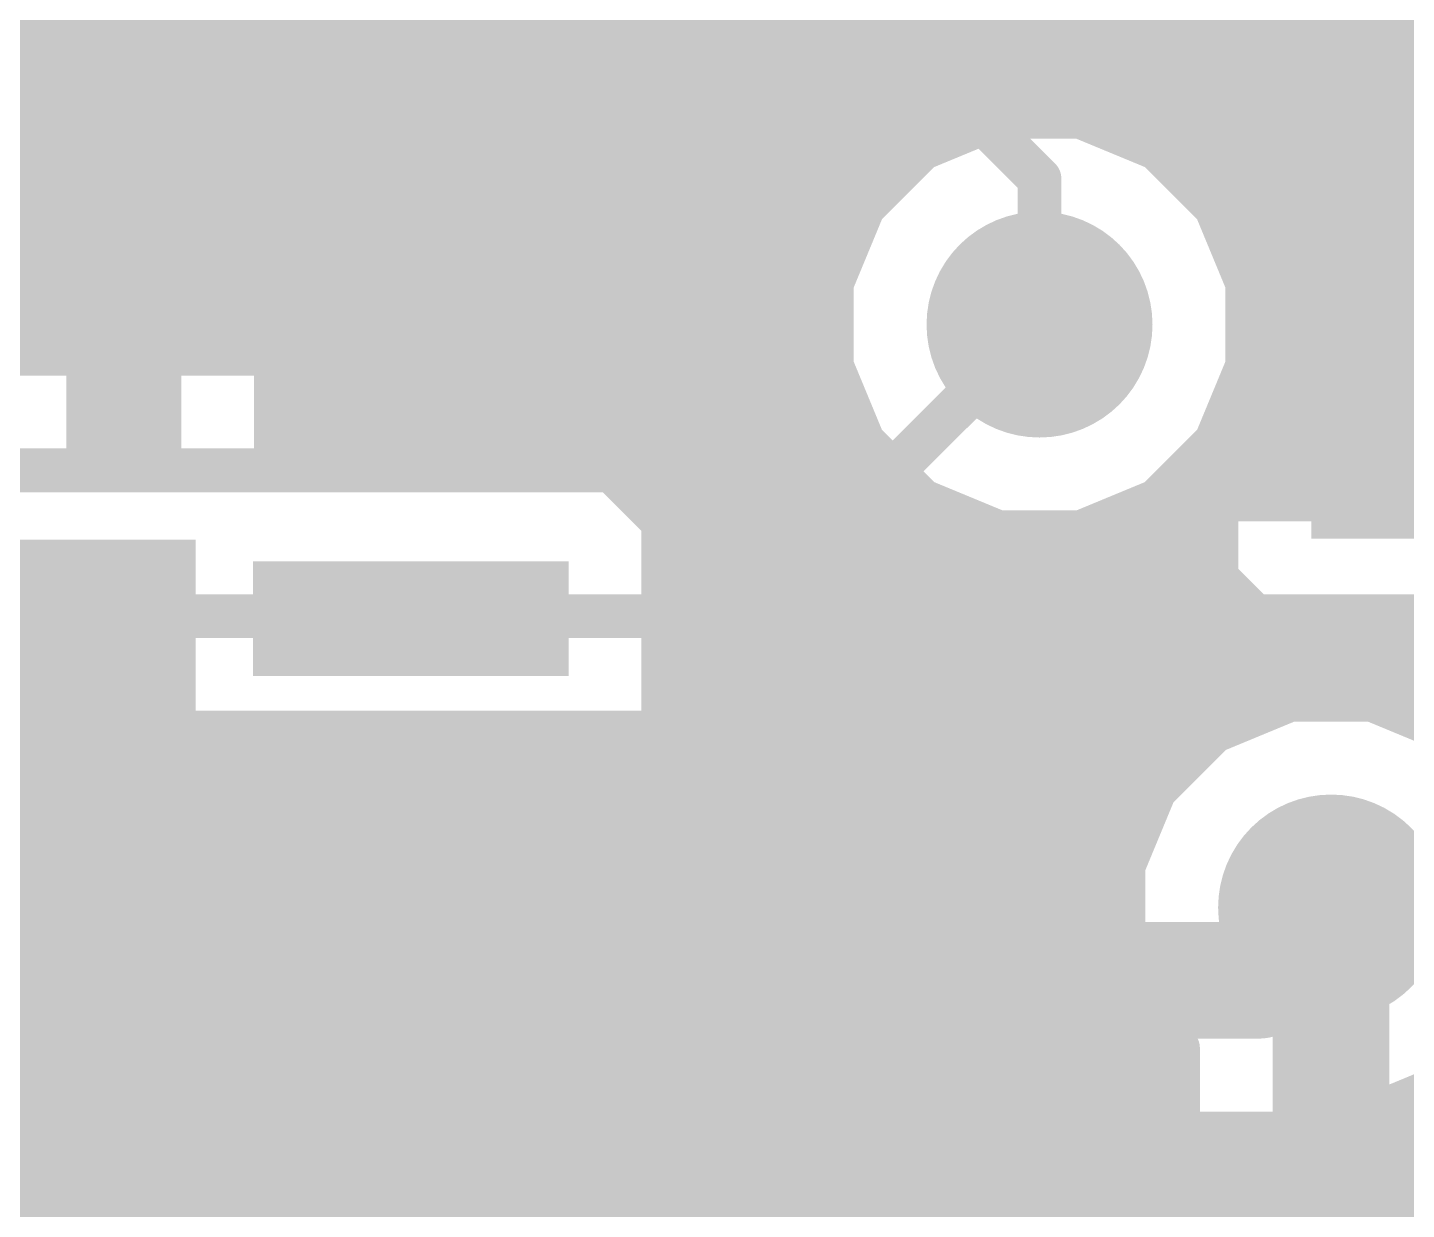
# Model space of a CAD drawing. Extents: x -0.2 to 60.5, y -0.2 to 25.7.
# Drawn here: x 17.81 to 22.614, y 5.043 to 9.163 of the extents above; entities that cross this region are included whole.
import ezdxf

# ---------------------------------------------------------------- set-up
doc = ezdxf.new("R2010")
doc.units = 0
for name, color, linetype in [('1', 22, 'CONTINUOUS'), ('16', 175, 'CONTINUOUS'), ('18', 82, 'CONTINUOUS'), ('25', 253, 'CONTINUOUS')]:
    doc.layers.add(name, color=color, linetype=linetype)

# ---------------------------------------------------------------- blocks, each defined once
blk = doc.blocks.new('RECT')
blk.add_solid([(-0.5, -0.5), (0.5, -0.5), (-0.5, 0.5), (0.5, 0.5)])
blk = doc.blocks.new('ROUNDV')
at = {"const_width": 0.5}
blk.add_lwpolyline([(0, -0.25, 1), (0, 0.25, 1), (0, -0.25)], format="xyb", dxfattribs=at)

msp = doc.modelspace()

# ---------------------------------------------------------------- linework, layer by layer
at = {"layer": '1'}
for points, const_width in [([(17.518, 8.89), (18.026, 9.398)], 0.1524), ([(22.352, 9.398), (22.733, 9.017)], 0.1524), ([(18.284, 8.89), (18.03, 8.636)], 0.1524), ([(21.082, 8.89), (18.284, 8.89)], 0.1524), ([(21.336, 8.636), (21.082, 8.89)], 0.1524), ([(18.03, 8.636), (18.03, 8.21)], 0.1524), ([(21.336, 8.128), (21.336, 8.636)], 0.1524), ([(18.6752, 7.6332), (18.6752, 8.4836)], 0.1524), ([(18.6752, 8.4836), (20.6998, 8.4836)], 0.1524), ([(20.6998, 8.4836), (20.6121, 8.272)], 0.1524), ([(18.6752, 8.382), (20.6577, 8.382)], 0.1524), ([(20.6121, 8.272), (20.6121, 7.984)], 0.1524), ([(18.03, 8.21), (18.145, 8.128)], 0.1524), ([(18.6752, 8.2296), (20.6121, 8.2296)], 0.1524), ([(18.6752, 8.0772), (20.6121, 8.0772)], 0.1524), ([(20.6121, 7.984), (20.7223, 7.7179)], 0.1524), ([(18.6752, 7.9248), (20.6366, 7.9248)], 0.1524), ([(18.6752, 7.7724), (20.6997, 7.7724)], 0.1524), ([(20.7223, 7.7179), (20.9259, 7.5143)], 0.1524), ([(21.7461, 7.5143), (21.9497, 7.7179)], 0.1524), ([(21.9497, 7.7179), (21.9528, 7.7255)], 0.1524), ([(21.9528, 7.7255), (21.9528, 7.2452)], 0.1524), ([(19.8318, 7.6332), (18.6752, 7.6332)], 0.1524), ([(20.0252, 7.4398), (19.8318, 7.6332)], 0.1524), ([(19.845, 7.62), (20.8203, 7.62)], 0.1524), ([(21.8517, 7.62), (21.9528, 7.62)], 0.1524), ([(19.9974, 7.4676), (21.0387, 7.4676)], 0.1524), ([(20.9259, 7.5143), (21.192, 7.4041)], 0.1524), ([(21.48, 7.4041), (21.7461, 7.5143)], 0.1524), ([(21.6333, 7.4676), (21.9528, 7.4676)], 0.1524), ([(20.0252, 6.3549), (20.0252, 7.4398)], 0.1524), ([(21.192, 7.4041), (21.48, 7.4041)], 0.1524), ([(20.0252, 7.3152), (21.9528, 7.3152)], 0.1524), ([(21.9528, 7.2452), (22.1462, 7.0518)], 0.1524), ([(20.0252, 7.1628), (22.0352, 7.1628)], 0.1524), ([(22.1462, 7.0518), (23.3198, 7.0518)], 0.1524), ([(20.0252, 7.0104), (26.8478, 7.0104)], 0.1524), ([(20.0252, 6.858), (26.8478, 6.858)], 0.1524), ([(22.208, 6.8199), (21.9419, 6.7097)], 0.1524), ([(22.496, 6.8199), (22.208, 6.8199)], 0.1524), ([(22.7621, 6.7097), (22.496, 6.8199)], 0.1524), ([(20.0252, 6.7056), (21.9379, 6.7056)], 0.1524), ([(21.9419, 6.7097), (21.7383, 6.5061)], 0.1524), ([(20.0252, 6.5532), (21.7855, 6.5532)], 0.1524), ([(21.7383, 6.5061), (21.6842, 6.3754)], 0.1524), ([(20.0252, 6.4008), (21.6947, 6.4008)], 0.1524), ([(20.7925, 6.3708), (20.0252, 6.3549)], 0.1524), ([(20.7971, 6.3754), (20.7925, 6.3708)], 0.1524), ([(21.0125, 6.3754), (20.7971, 6.3754)], 0.1524), ([(21.2278, 6.3799), (21.0125, 6.3754)], 0.1524), ([(21.2325, 6.3754), (21.2278, 6.3799)], 0.1524), ([(21.6842, 6.3754), (21.2325, 6.3754)], 0.1524), ([(22.352, 6.096), (22.098, 5.842)], 0.4064), ([(22.352, 6.096), (23.368, 6.096)], 0.4064), ([(21.018, 5.842), (19.14, 5.803)], 0.4064), ([(22.098, 5.842), (21.018, 5.842)], 0.4064), ([(22.496, 5.3721), (22.7621, 5.4823)], 0.1524), ([(22.3189, 5.3086), (22.3824, 5.3721)], 0.1524), ([(22.3824, 5.3721), (22.496, 5.3721)], 0.1524), ([(20.0202, 5.2878), (21.0235, 5.3086)], 0.1524), ([(21.0235, 5.3086), (22.3189, 5.3086)], 0.1524), ([(22.3443, 5.334), (23.513, 5.334)], 0.1524), ([(20.0202, 5.1768), (20.0202, 5.2878)], 0.1524), ([(19.1638, 5.1292), (19.1638, 5.1768)], 0.1524), ([(19.1638, 5.1768), (20.0202, 5.1768)], 0.1524), ([(20.0202, 5.1816), (23.3606, 5.1816)], 0.1524), ([(19.1162, 4.6228), (19.1162, 5.1292)], 0.1524), ([(19.1162, 5.1292), (19.1638, 5.1292)], 0.1524), ([(19.1638, 5.1292), (19.1638, 4.6228)], 0.1524), ([(20.0202, 5.1292), (19.1638, 5.1292)], 0.1524), ([(20.0202, 4.9095), (20.0202, 5.1292)], 0.1524), ([(19.1162, 5.0292), (19.1638, 5.0292)], 0.1524), ([(20.0202, 5.0292), (23.3498, 5.0292)], 0.1524)]:
    msp.add_lwpolyline(points, dxfattribs=dict(at, const_width=const_width))
for points, const_width in [([(18.284, 8.9281, 1), (18.284, 8.8519)], 0.0762), ([(18.3109, 8.8631, 1), (18.2571, 8.9169)], 0.0762), ([(21.1089, 8.9169, 1), (21.0551, 8.8631)], 0.0762), ([(21.082, 8.8519, 1), (21.082, 8.9281)], 0.0762), ([(18.0681, 8.636, 1), (17.9919, 8.636)], 0.0762), ([(18.0031, 8.6629, 1), (18.0569, 8.6091)], 0.0762), ([(21.3741, 8.636, 1), (21.2979, 8.636)], 0.0762), ([(21.3091, 8.6091, 1), (21.3629, 8.6629)], 0.0762), ([(18.7133, 8.4836, 1), (18.6371, 8.4836)], 0.0762), ([(18.6752, 8.5217, 1), (18.6752, 8.4455)], 0.0762), ([(20.735, 8.469, 1), (20.6646, 8.4982)], 0.0762), ([(20.6998, 8.4455, 1), (20.6998, 8.5217)], 0.0762), ([(18.6752, 8.4201, 1), (18.6752, 8.3439)], 0.0762), ([(20.6577, 8.3439, 1), (20.6577, 8.4201)], 0.0762), ([(20.6502, 8.272, 1), (20.574, 8.272)], 0.0762), ([(20.5769, 8.2866, 1), (20.6473, 8.2574)], 0.0762), ([(18.0521, 8.241, 1), (18.0079, 8.179)], 0.0762), ([(18.6752, 8.2677, 1), (18.6752, 8.1915)], 0.0762), ([(20.6121, 8.1915, 1), (20.6121, 8.2677)], 0.0762), ([(17.9919, 8.21, 1), (18.0681, 8.21)], 0.0762), ([(18.1229, 8.097, 1), (18.1671, 8.159)], 0.0762), ([(18.6752, 8.1153, 1), (18.6752, 8.0391)], 0.0762), ([(20.6121, 8.0391, 1), (20.6121, 8.1153)], 0.0762), ([(21.2979, 8.128, 1), (21.3741, 8.128)], 0.0762), ([(20.6473, 7.9986, 1), (20.5769, 7.9694)], 0.0762), ([(18.6752, 7.9629, 1), (18.6752, 7.8867)], 0.0762), ([(20.574, 7.984, 1), (20.6502, 7.984)], 0.0762), ([(20.6366, 7.8867, 1), (20.6366, 7.9629)], 0.0762), ([(18.6752, 7.8105, 1), (18.6752, 7.7343)], 0.0762), ([(20.6997, 7.7343, 1), (20.6997, 7.8105)], 0.0762), ([(20.7492, 7.7449, 1), (20.6954, 7.691)], 0.0762), ([(21.9909, 7.7255, 1), (21.9147, 7.7255)], 0.0762), ([(21.988, 7.7109, 1), (21.9176, 7.74)], 0.0762), ([(21.9766, 7.691, 1), (21.9227, 7.7449)], 0.0762), ([(20.6871, 7.7034, 1), (20.7575, 7.7325)], 0.0762), ([(21.9145, 7.7325, 1), (21.9849, 7.7034)], 0.0762), ([(18.6752, 7.6713, 1), (18.6752, 7.5951)], 0.0762), ([(19.8587, 7.6601, 1), (19.8048, 7.6063)], 0.0762), ([(19.845, 7.6581, 1), (19.845, 7.5819)], 0.0762), ([(19.8318, 7.5951, 1), (19.8318, 7.6713)], 0.0762), ([(20.8203, 7.5819, 1), (20.8203, 7.6581)], 0.0762), ([(21.8517, 7.6581, 1), (21.8517, 7.5819)], 0.0762), ([(21.9528, 7.5819, 1), (21.9528, 7.6581)], 0.0762), ([(18.6371, 7.6332, 1), (18.7133, 7.6332)], 0.0762), ([(19.9974, 7.5057, 1), (19.9974, 7.4295)], 0.0762), ([(20.9405, 7.5495, 1), (20.9114, 7.4791)], 0.0762), ([(20.899, 7.4874, 1), (20.9529, 7.5412)], 0.0762), ([(21.0387, 7.4295, 1), (21.0387, 7.5057)], 0.0762), ([(21.6333, 7.5057, 1), (21.6333, 7.4295)], 0.0762), ([(21.7191, 7.5412, 1), (21.773, 7.4874)], 0.0762), ([(21.7606, 7.4791, 1), (21.7315, 7.5495)], 0.0762), ([(21.9528, 7.4295, 1), (21.9528, 7.5057)], 0.0762), ([(20.0633, 7.4398, 1), (19.9871, 7.4398)], 0.0762), ([(19.9983, 7.4128, 1), (20.0521, 7.4667)], 0.0762), ([(21.192, 7.4422, 1), (21.192, 7.366)], 0.0762), ([(21.1774, 7.3689, 1), (21.2066, 7.4393)], 0.0762), ([(21.4654, 7.4393, 1), (21.4946, 7.3689)], 0.0762), ([(21.48, 7.366, 1), (21.48, 7.4422)], 0.0762), ([(20.0252, 7.3533, 1), (20.0252, 7.2771)], 0.0762), ([(21.9528, 7.2771, 1), (21.9528, 7.3533)], 0.0762), ([(21.9797, 7.2722, 1), (21.9259, 7.2183)], 0.0762), ([(21.9147, 7.2452, 1), (21.9909, 7.2452)], 0.0762), ([(20.0252, 7.2009, 1), (20.0252, 7.1247)], 0.0762), ([(22.0352, 7.1247, 1), (22.0352, 7.2009)], 0.0762), ([(22.1462, 7.0899, 1), (22.1462, 7.0137)], 0.0762), ([(22.1193, 7.0249, 1), (22.1732, 7.0787)], 0.0762), ([(20.0252, 7.0485, 1), (20.0252, 6.9723)], 0.0762), ([(20.0252, 6.8961, 1), (20.0252, 6.8199)], 0.0762), ([(22.208, 6.858, 1), (22.208, 6.7818)], 0.0762), ([(22.2226, 6.7847, 1), (22.1934, 6.8551)], 0.0762), ([(22.5106, 6.8551, 1), (22.4814, 6.7847)], 0.0762), ([(22.496, 6.7818, 1), (22.496, 6.858)], 0.0762), ([(20.0252, 6.7437, 1), (20.0252, 6.6675)], 0.0762), ([(21.9274, 6.7449, 1), (21.9565, 6.6745)], 0.0762), ([(21.9689, 6.6827, 1), (21.915, 6.7366)], 0.0762), ([(21.9379, 6.6675, 1), (21.9379, 6.7437)], 0.0762), ([(20.0252, 6.5913, 1), (20.0252, 6.5151)], 0.0762), ([(21.7855, 6.5151, 1), (21.7855, 6.5913)], 0.0762), ([(21.7114, 6.533, 1), (21.7652, 6.4791)], 0.0762), ([(21.7735, 6.4915, 1), (21.7031, 6.5206)], 0.0762), ([(20.0252, 6.4389, 1), (20.0252, 6.3627)], 0.0762), ([(20.7971, 6.4135, 1), (20.7971, 6.3373)], 0.0762), ([(20.824, 6.3485, 1), (20.7701, 6.4023)], 0.0762), ([(20.7933, 6.3327, 1), (20.7917, 6.4089)], 0.0762), ([(21.0117, 6.4135, 1), (21.0133, 6.3373)], 0.0762), ([(21.0125, 6.3373, 1), (21.0125, 6.4135)], 0.0762), ([(21.2542, 6.4074, 1), (21.2014, 6.3524)], 0.0762), ([(21.2325, 6.4135, 1), (21.2325, 6.3373)], 0.0762), ([(21.2061, 6.3479, 1), (21.2589, 6.4029)], 0.0762), ([(21.2286, 6.3418, 1), (21.227, 6.418)], 0.0762), ([(21.6842, 6.3373, 1), (21.6842, 6.4135)], 0.0762), ([(21.6947, 6.3627, 1), (21.6947, 6.4389)], 0.0762), ([(20.0244, 6.393, 1), (20.026, 6.3168)], 0.0762), ([(19.9871, 6.3549, 1), (20.0633, 6.3549)], 0.0762), ([(20.7655, 6.3978, 1), (20.8194, 6.3439)], 0.0762), ([(21.649, 6.39, 1), (21.7194, 6.3608)], 0.0762), ([(22.352, 6.1976, 1), (22.352, 5.9944)], 0.2032), ([(22.4238, 6.0242, 1), (22.2802, 6.1678)], 0.2032), ([(19.1379, 5.9046, 1), (19.1421, 5.7014)], 0.2032), ([(21.018, 5.9436, 1), (21.018, 5.7404)], 0.2032), ([(21.0201, 5.7404, 1), (21.0159, 5.9436)], 0.2032), ([(22.0262, 5.9138, 1), (22.1698, 5.7702)], 0.2032), ([(22.098, 5.7404, 1), (22.098, 5.9436)], 0.2032), ([(22.3824, 5.4102, 1), (22.3824, 5.334)], 0.0762), ([(22.4094, 5.3452, 1), (22.3555, 5.399)], 0.0762), ([(22.4814, 5.4073, 1), (22.5106, 5.3369)], 0.0762), ([(22.496, 5.334, 1), (22.496, 5.4102)], 0.0762), ([(21.0235, 5.3467, 1), (21.0235, 5.2705)], 0.0762), ([(21.0243, 5.2705, 1), (21.0227, 5.3467)], 0.0762), ([(22.3443, 5.3721, 1), (22.3443, 5.2959)], 0.0762), ([(22.3189, 5.2705, 1), (22.3189, 5.3467)], 0.0762), ([(20.0583, 5.2878, 1), (19.9821, 5.2878)], 0.0762), ([(20.0194, 5.3259, 1), (20.021, 5.2497)], 0.0762), ([(22.292, 5.3355, 1), (22.3459, 5.2817)], 0.0762), ([(19.2019, 5.1768, 1), (19.1257, 5.1768)], 0.0762), ([(19.1638, 5.2149, 1), (19.1638, 5.1387)], 0.0762), ([(20.0202, 5.2197, 1), (20.0202, 5.1435)], 0.0762), ([(20.0202, 5.1387, 1), (20.0202, 5.2149)], 0.0762), ([(19.1543, 5.1292, 1), (19.0781, 5.1292)], 0.0762), ([(19.1162, 5.1673, 1), (19.1162, 5.0911)], 0.0762), ([(19.2019, 5.1292, 1), (19.1257, 5.1292)], 0.0762), ([(19.1638, 5.1673, 1), (19.1638, 5.0911)], 0.0762), ([(19.1638, 5.0911, 1), (19.1638, 5.1673)], 0.0762), ([(19.9821, 5.1768, 1), (20.0583, 5.1768)], 0.0762), ([(20.0583, 5.1292, 1), (19.9821, 5.1292)], 0.0762), ([(20.0202, 5.0911, 1), (20.0202, 5.1673)], 0.0762), ([(19.1257, 5.1292, 1), (19.2019, 5.1292)], 0.0762), ([(19.1162, 5.0673, 1), (19.1162, 4.9911)], 0.0762), ([(19.1638, 4.9911, 1), (19.1638, 5.0673)], 0.0762), ([(20.0202, 5.0673, 1), (20.0202, 4.9911)], 0.0762)]:
    msp.add_lwpolyline(points, format="xyb", dxfattribs=dict(at, const_width=const_width))
at = {"layer": '16'}
for points, const_width in [([(17.2757, 9.144), (33.2486, 9.144)], 0.1524), ([(17.0573, 8.9916), (33.2486, 8.9916)], 0.1524), ([(1.0414, 8.8392), (21.1614, 8.8392)], 0.1524), ([(21.192, 8.8519), (20.9259, 8.7417)], 0.1524), ([(21.48, 8.8519), (21.192, 8.8519)], 0.1524), ([(21.7461, 8.7417), (21.48, 8.8519)], 0.1524), ([(21.5106, 8.8392), (33.2486, 8.8392)], 0.1524), ([(20.9259, 8.7417), (20.7223, 8.5381)], 0.1524), ([(21.9497, 8.5381), (21.7461, 8.7417)], 0.1524), ([(13.4138, 8.6868), (20.8711, 8.6868)], 0.1524), ([(21.8009, 8.6868), (33.2486, 8.6868)], 0.1524), ([(13.5662, 8.5344), (20.7208, 8.5344)], 0.1524), ([(20.7223, 8.5381), (20.6121, 8.272)], 0.1524), ([(22.0599, 8.272), (21.9497, 8.5381)], 0.1524), ([(21.9512, 8.5344), (24.0867, 8.5344)], 0.1524), ([(13.7186, 8.382), (20.6577, 8.382)], 0.1524), ([(22.0143, 8.382), (23.8683, 8.382)], 0.1524), ([(20.6121, 8.272), (20.6121, 8.0264)], 0.1524), ([(22.0599, 7.984), (22.0599, 8.272)], 0.1524), ([(13.871, 8.2296), (20.6121, 8.2296)], 0.1524), ([(22.0599, 8.2296), (23.7478, 8.2296)], 0.1524), ([(20.828, 7.62), (21.336, 8.128)], 0.1524), ([(14.0234, 8.0772), (20.6121, 8.0772)], 0.1524), ([(22.0599, 8.0772), (23.6846, 8.0772)], 0.1524), ([(20.6121, 8.0264), (14.0335, 8.0264)], 0.1524), ([(21.9497, 7.7179), (22.0599, 7.984)], 0.1524), ([(22.0354, 7.9248), (23.6601, 7.9248)], 0.1524), ([(21.9722, 7.7724), (23.6601, 7.7724)], 0.1524), ([(21.7501, 7.5184), (21.9497, 7.7179)], 0.1524), ([(12.954, 7.62), (20.828, 7.62)], 0.1524), ([(21.8517, 7.62), (23.5553, 7.62)], 0.1524), ([(23.4537, 7.5184), (21.7501, 7.5184)], 0.1524), ([(17.272, 7.112), (23.622, 7.112)], 0.1524), ([(17.4265, 6.7056), (21.9379, 6.7056)], 0.1524), ([(21.9379, 6.7056), (21.7383, 6.5061)], 0.1524), ([(17.2551, 6.5532), (21.7855, 6.5532)], 0.1524), ([(21.7383, 6.5061), (21.6281, 6.24)], 0.1524), ([(17.0836, 6.4008), (21.6947, 6.4008)], 0.1524), ([(16.9122, 6.2484), (21.6316, 6.2484)], 0.1524), ([(21.6281, 6.24), (21.6281, 5.952)], 0.1524), ([(22.352, 3.048), (22.352, 6.096)], 0.4064), ([(16.7407, 6.096), (21.6281, 6.096)], 0.1524), ([(16.5693, 5.9436), (21.6316, 5.9436)], 0.1524), ([(21.6281, 5.952), (21.7383, 5.6859)], 0.1524), ([(16.3978, 5.7912), (21.6947, 5.7912)], 0.1524), ([(21.7383, 5.6859), (21.8186, 5.6057)], 0.1524), ([(16.2264, 5.6388), (21.7855, 5.6388)], 0.1524), ([(21.8186, 5.6057), (21.8186, 3.3335)], 0.1524), ([(16.0549, 5.4864), (21.8186, 5.4864)], 0.1524), ([(15.8835, 5.334), (21.8186, 5.334)], 0.1524), ([(15.712, 5.1816), (21.8186, 5.1816)], 0.1524), ([(15.5406, 5.0292), (21.8186, 5.0292)], 0.1524)]:
    msp.add_lwpolyline(points, dxfattribs=dict(at, const_width=const_width))
for points, const_width in [([(21.192, 8.89, 1), (21.192, 8.8138)], 0.0762), ([(21.1614, 8.8011, 1), (21.1614, 8.8773)], 0.0762), ([(21.2066, 8.8167, 1), (21.1774, 8.8871)], 0.0762), ([(21.4946, 8.8871, 1), (21.4654, 8.8167)], 0.0762), ([(21.5106, 8.8773, 1), (21.5106, 8.8011)], 0.0762), ([(21.48, 8.8138, 1), (21.48, 8.89)], 0.0762), ([(20.9114, 8.7769, 1), (20.9405, 8.7065)], 0.0762), ([(20.9529, 8.7147, 1), (20.899, 8.7686)], 0.0762), ([(21.773, 8.7686, 1), (21.7191, 8.7147)], 0.0762), ([(21.7315, 8.7065, 1), (21.7606, 8.7769)], 0.0762), ([(20.8711, 8.6487, 1), (20.8711, 8.7249)], 0.0762), ([(21.8009, 8.7249, 1), (21.8009, 8.6487)], 0.0762), ([(20.6954, 8.565, 1), (20.7492, 8.5111)], 0.0762), ([(20.7575, 8.5235, 1), (20.6871, 8.5526)], 0.0762), ([(20.7208, 8.4963, 1), (20.7208, 8.5725)], 0.0762), ([(21.9849, 8.5526, 1), (21.9145, 8.5235)], 0.0762), ([(21.9512, 8.5725, 1), (21.9512, 8.4963)], 0.0762), ([(21.9227, 8.5111, 1), (21.9766, 8.565)], 0.0762), ([(20.6577, 8.3439, 1), (20.6577, 8.4201)], 0.0762), ([(22.0143, 8.4201, 1), (22.0143, 8.3439)], 0.0762), ([(20.6502, 8.272, 1), (20.574, 8.272)], 0.0762), ([(20.5769, 8.2866, 1), (20.6473, 8.2574)], 0.0762), ([(22.098, 8.272, 1), (22.0218, 8.272)], 0.0762), ([(22.0247, 8.2574, 1), (22.0951, 8.2866)], 0.0762), ([(20.6121, 8.1915, 1), (20.6121, 8.2677)], 0.0762), ([(22.0599, 8.2677, 1), (22.0599, 8.1915)], 0.0762), ([(21.3629, 8.1011, 1), (21.3091, 8.1549)], 0.0762), ([(20.6121, 8.0391, 1), (20.6121, 8.1153)], 0.0762), ([(22.0599, 8.1153, 1), (22.0599, 8.0391)], 0.0762), ([(20.6121, 7.9883, 1), (20.6121, 8.0645)], 0.0762), ([(20.574, 8.0264, 1), (20.6502, 8.0264)], 0.0762), ([(22.0951, 7.9694, 1), (22.0247, 7.9986)], 0.0762), ([(22.0354, 7.9629, 1), (22.0354, 7.8867)], 0.0762), ([(22.0218, 7.984, 1), (22.098, 7.984)], 0.0762), ([(21.9722, 7.8105, 1), (21.9722, 7.7343)], 0.0762), ([(21.9766, 7.691, 1), (21.9228, 7.7449)], 0.0762), ([(21.9145, 7.7325, 1), (21.9849, 7.7034)], 0.0762), ([(20.828, 7.5819, 1), (20.828, 7.6581)], 0.0762), ([(21.8517, 7.6581, 1), (21.8517, 7.5819)], 0.0762), ([(20.8011, 7.6469, 1), (20.8549, 7.5931)], 0.0762), ([(21.7501, 7.5565, 1), (21.7501, 7.4803)], 0.0762), ([(21.7232, 7.5453, 1), (21.7771, 7.4915)], 0.0762), ([(21.9648, 6.6787, 1), (21.9109, 6.7325)], 0.0762), ([(21.9379, 6.6675, 1), (21.9379, 6.7437)], 0.0762), ([(21.7855, 6.5151, 1), (21.7855, 6.5913)], 0.0762), ([(21.7114, 6.533, 1), (21.7652, 6.4791)], 0.0762), ([(21.7735, 6.4915, 1), (21.7031, 6.5206)], 0.0762), ([(21.6947, 6.3627, 1), (21.6947, 6.4389)], 0.0762), ([(21.6662, 6.24, 1), (21.59, 6.24)], 0.0762), ([(21.6316, 6.2103, 1), (21.6316, 6.2865)], 0.0762), ([(22.4536, 6.096, 1), (22.2504, 6.096)], 0.2032), ([(21.5929, 6.2546, 1), (21.6633, 6.2254)], 0.0762), ([(21.6281, 6.0579, 1), (21.6281, 6.1341)], 0.0762), ([(21.6633, 5.9666, 1), (21.5929, 5.9374)], 0.0762), ([(21.6316, 5.9055, 1), (21.6316, 5.9817)], 0.0762), ([(21.59, 5.952, 1), (21.6662, 5.952)], 0.0762), ([(21.6947, 5.7531, 1), (21.6947, 5.8293)], 0.0762), ([(21.7652, 5.7129, 1), (21.7114, 5.659)], 0.0762), ([(21.7031, 5.6714, 1), (21.7735, 5.7005)], 0.0762), ([(21.8567, 5.6057, 1), (21.7805, 5.6057)], 0.0762), ([(21.7855, 5.6007, 1), (21.7855, 5.6769)], 0.0762), ([(21.7917, 5.5787, 1), (21.8455, 5.6326)], 0.0762), ([(21.8186, 5.4483, 1), (21.8186, 5.5245)], 0.0762), ([(21.8186, 5.2959, 1), (21.8186, 5.3721)], 0.0762), ([(21.8186, 5.1435, 1), (21.8186, 5.2197)], 0.0762), ([(21.8186, 4.9911, 1), (21.8186, 5.0673)], 0.0762)]:
    msp.add_lwpolyline(points, format="xyb", dxfattribs=dict(at, const_width=const_width))
at = {"layer": '25', "const_width": 0.5}
msp.add_lwpolyline([(18.77, 8.553, 1), (18.77, 8.603, 1), (18.77, 8.553)], format="xyb", dxfattribs=at)

# ---------------------------------------------------------------- block references
at = {"layer": '1', "rotation": 270}
for p, xscale, yscale in [((22.733, 9.032), 0.7, 0.9), ((18.145, 8.128), 1.1, 0.4), ((22.733, 7.732), 0.7, 0.9), ((17.145, 6.128), 2.5, 2.5)]:
    msp.add_blockref('RECT', p, dxfattribs=dict(at, xscale=xscale, yscale=yscale))
at = {"layer": '1', "xscale": 1.1, "yscale": 0.4}
for p in [(19.145, 7.103), (19.145, 6.453), (19.14, 5.803), (19.14, 5.153)]:
    msp.add_blockref('RECT', p, dxfattribs=at)
at = {"layer": '18', "xscale": 0.7874, "yscale": 0.7874}
for p in [(21.336, 8.128), (21.336, 8.128), (22.352, 6.096), (22.352, 6.096)]:
    msp.add_blockref('ROUNDV', p, dxfattribs=at)

doc.saveas('drawing.dxf')
